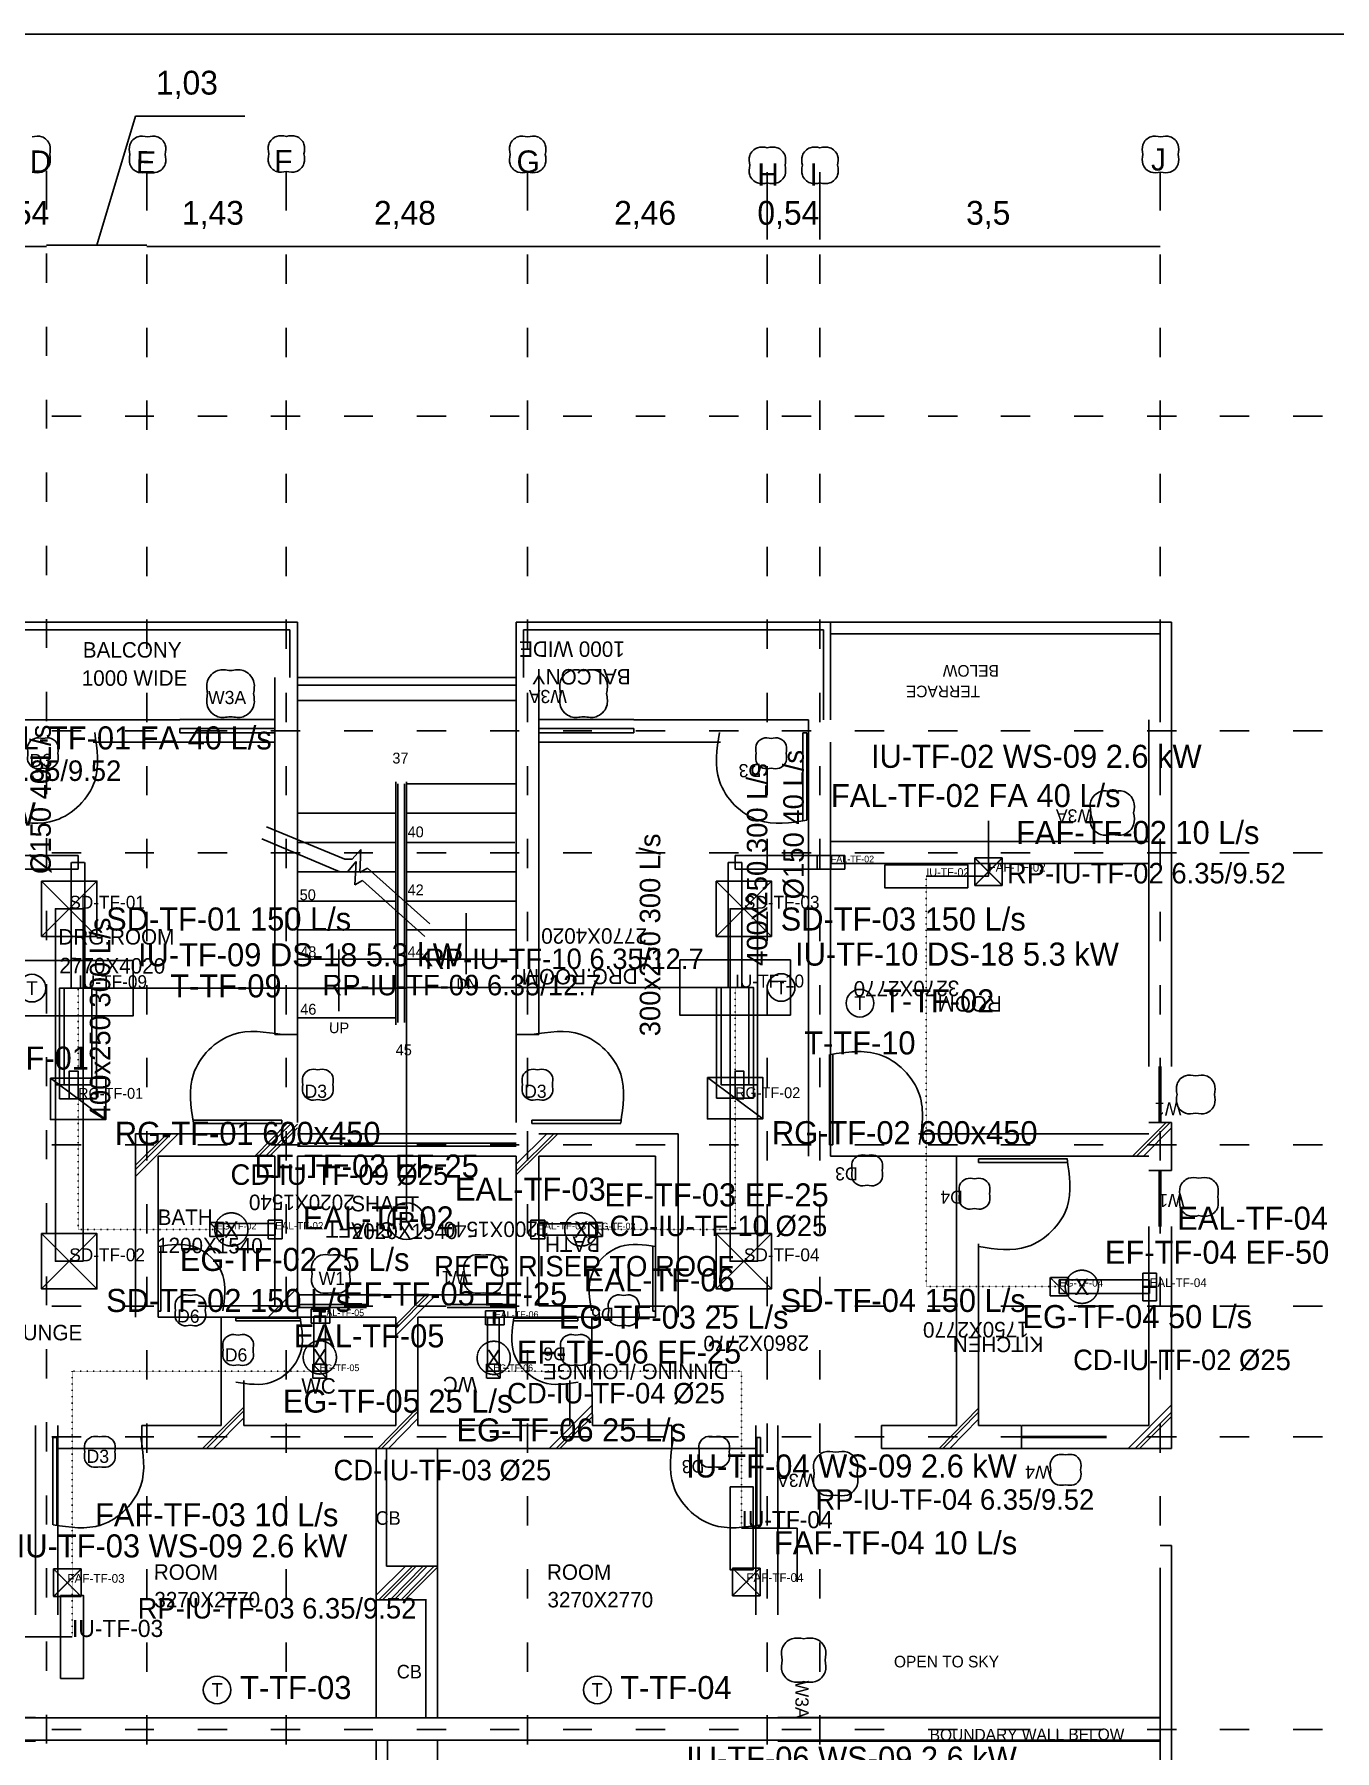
# Model space of a CAD drawing. Header units: millimetres. Extents: x 30 to 56197, y -4580 to 38782.
# Drawn here: x 31346 to 45457, y 20162 to 38782 of the extents above; entities that cross this region are included whole.
import ezdxf
from ezdxf.enums import TextEntityAlignment as Align

# ---------------------------------------------------------------- set-up
doc = ezdxf.new("R2010")
doc.units = ezdxf.units.MM
doc.linetypes.add('DASHED', pattern=[1.524, 1.27, -0.254])
doc.linetypes.add('DOT', pattern=[0.508, 0, -0.508])
for name, color, linetype in [('A-ARCH-REF', 8, 'CONTINUOUS'), ('M-ANNO', 7, 'CONTINUOUS'), ('M-CTRL', 200, 'CONTINUOUS'), ('M-DUCT-EXHS', 6, 'DASHED'), ('M-DUCT-FRSH', 4, 'DASHED'), ('M-DUCT-RETN', 3, 'CONTINUOUS'), ('M-DUCT-SUPP', 5, 'CONTINUOUS'), ('M-EQPM', 1, 'CONTINUOUS'), ('M-PIPE-COND', 140, 'DOT'), ('M-PIPE-REFG', 30, 'CONTINUOUS')]:
    doc.layers.add(name, color=color, linetype=linetype)

msp = doc.modelspace()

# ---------------------------------------------------------------- linework, layer by layer
at = {"layer": 'A-ARCH-REF'}
for p, q in [((2132, 38782), (56197, 38782)), ((32025, 36493), (32442, 37893)), ((32442, 37893), (33631, 37893)), ((31477, 37299), (31477, 36881)), ((32566, 37287), (32566, 36869)), ((34078, 37287), (34078, 36869)), ((36697, 37287), (36697, 36869)), ((39298, 37287), (39298, 36869)), ((39868, 37287), (39868, 36869)), ((43564, 37287), (43564, 36869)), ((39298, 36557), (39298, 37010)), ((39868, 36557), (39868, 37010)), ((30906, 36481), (31477, 36481)), ((31477, 36493), (32566, 36493)), ((31477, 36404), (31477, 36087)), ((32566, 36481), (34078, 36481)), ((32566, 36393), (32566, 36075)), ((34078, 36481), (36697, 36481)), ((34078, 36393), (34078, 36075)), ((36697, 36481), (39298, 36481)), ((36697, 36393), (36697, 36075)), ((39298, 36481), (39868, 36481)), ((39298, 36393), (39298, 36075)), ((39868, 36481), (43564, 36481)), ((39868, 36393), (39868, 36075)), ((43564, 36393), (43564, 36075)), ((31477, 35610), (31477, 35292)), ((32566, 35598), (32566, 35281)), ((34078, 35598), (34078, 35281)), ((36697, 35598), (36697, 35281)), ((39298, 35598), (39298, 35281)), ((39868, 35598), (39868, 35281)), ((43564, 35598), (43564, 35281)), ((31477, 34816), (31477, 34504)), ((31536, 34639), (31854, 34639)), ((32330, 34639), (32642, 34639)), ((32566, 34810), (32566, 34492)), ((33119, 34639), (33437, 34639)), ((33913, 34639), (34231, 34639)), ((34078, 34810), (34078, 34492)), ((34708, 34639), (35020, 34639)), ((35496, 34639), (35814, 34639)), ((36291, 34639), (36608, 34639)), ((36697, 34810), (36697, 34492)), ((37085, 34639), (37397, 34639)), ((37874, 34639), (38191, 34639)), ((38668, 34639), (38986, 34639)), ((39298, 34810), (39298, 34492)), ((39456, 34639), (39774, 34639)), ((39868, 34810), (39868, 34492)), ((40251, 34639), (40569, 34639)), ((41045, 34639), (41363, 34639)), ((41834, 34639), (42151, 34639)), ((42628, 34639), (42946, 34639)), ((43422, 34639), (43740, 34639)), ((43564, 34810), (43564, 34492)), ((44211, 34639), (44529, 34639)), ((45005, 34639), (45323, 34639)), ((31477, 34027), (31477, 33709)), ((32566, 34015), (32566, 33698)), ((34078, 34015), (34078, 33698)), ((36697, 34015), (36697, 33698)), ((39298, 34015), (39298, 33698)), ((39868, 34015), (39868, 33698)), ((43564, 34015), (43564, 33698)), ((31477, 33233), (31477, 32915)), ((32566, 33221), (32566, 32903)), ((34078, 33221), (34078, 32903)), ((36697, 33221), (36697, 32903)), ((39298, 33221), (39298, 32903)), ((39868, 33221), (39868, 32903)), ((43564, 33221), (43564, 32903)), ((30789, 32403), (34202, 32403)), ((31477, 32438), (31477, 32126)), ((32566, 32432), (32566, 32115)), ((34078, 32432), (34078, 32115)), ((34202, 32403), (34202, 31803)), ((39986, 32403), (36573, 32403)), ((36573, 32403), (36573, 31803)), ((36697, 32432), (36697, 32115)), ((39298, 32432), (39298, 32115)), ((43687, 32403), (39745, 32403)), ((39868, 32432), (39868, 32115)), ((39986, 31344), (39986, 32403)), ((43564, 32432), (43564, 32115)), ((43687, 31344), (43687, 32403)), ((30865, 32321), (34119, 32321)), ((34119, 32321), (34119, 31803)), ((39910, 32321), (36655, 32321)), ((36655, 32321), (36655, 31803)), ((39910, 31344), (39910, 32321)), ((43564, 32279), (39986, 32279)), ((43564, 31344), (43564, 32279)), ((33955, 27931), (33955, 31803)), ((34202, 27931), (34202, 31803)), ((34202, 31803), (36573, 31803)), ((34202, 31720), (36573, 31720)), ((36573, 27931), (36573, 31803)), ((36820, 28037), (36820, 31803)), ((36820, 27931), (36820, 31803)), ((31477, 31650), (31477, 31332)), ((32566, 31638), (32566, 31320)), ((34078, 31638), (34078, 31320)), ((34202, 31556), (36573, 31556)), ((36697, 31638), (36697, 31320)), ((39298, 31638), (39298, 31320)), ((39868, 31638), (39868, 31320)), ((43564, 31638), (43564, 31320)), ((31030, 31344), (32107, 31344)), ((31983, 31344), (32925, 31344)), ((33955, 31350), (32925, 31350)), ((36820, 31350), (37850, 31350)), ((38791, 31344), (37850, 31344)), ((39745, 31344), (38668, 31344)), ((39745, 26613), (39745, 31344)), ((43440, 31344), (43440, 30026)), ((43687, 30026), (43687, 31344)), ((31536, 31226), (31854, 31226)), ((31983, 31103), (32925, 31103)), ((32330, 31226), (32642, 31226)), ((33955, 31250), (32925, 31250)), ((32925, 31250), (32925, 31203)), ((32925, 31203), (33955, 31203)), ((33955, 31103), (32925, 31103)), ((33119, 31226), (33437, 31226)), ((33913, 31226), (34231, 31226)), ((34708, 31226), (35020, 31226)), ((35496, 31226), (35814, 31226)), ((36291, 31226), (36608, 31226)), ((36820, 31250), (37850, 31250)), ((37850, 31203), (36820, 31203)), ((36820, 31103), (37850, 31103)), ((37085, 31226), (37397, 31226)), ((37850, 31250), (37850, 31203)), ((38791, 31103), (37850, 31103)), ((37874, 31226), (38191, 31226)), ((38668, 31226), (38986, 31226)), ((39456, 31226), (39774, 31226)), ((39686, 30255), (39686, 31203)), ((39686, 31203), (39727, 31203)), ((39727, 31203), (39727, 30255)), ((39986, 26613), (39986, 31103)), ((40251, 31226), (40569, 31226)), ((41045, 31226), (41363, 31226)), ((41834, 31226), (42151, 31226)), ((42628, 31226), (42946, 31226)), ((43422, 31226), (43740, 31226)), ((44211, 31226), (44529, 31226)), ((45005, 31226), (45323, 31226)), ((31477, 30855), (31477, 30538)), ((32566, 30844), (32566, 30526)), ((34078, 30844), (34078, 30526)), ((36697, 30844), (36697, 30526)), ((39298, 30844), (39298, 30526)), ((39868, 30844), (39868, 30526)), ((43564, 30844), (43564, 30526)), ((35267, 28037), (35267, 30673)), ((35290, 28060), (35290, 30650)), ((35361, 28060), (35361, 30650)), ((35384, 28037), (35384, 30673)), ((36455, 30650), (35384, 30650)), ((35384, 30650), (36573, 30650)), ((33866, 30185), (34714, 29832)), ((34202, 30332), (35267, 30332)), ((36455, 30332), (35384, 30332)), ((35384, 30332), (36573, 30332)), ((31477, 30061), (31477, 29749)), ((32566, 30055), (32566, 29737)), ((33813, 30055), (34661, 29696)), ((34078, 30055), (34078, 29737)), ((34202, 30014), (35267, 30014)), ((36444, 30014), (35384, 30014)), ((35384, 30014), (36561, 30014)), ((36697, 30055), (36697, 29737)), ((39298, 30055), (39298, 29737)), ((39868, 30055), (39868, 29737)), ((42410, 30026), (39986, 30026)), ((39986, 29785), (39986, 30026)), ((42410, 30026), (43440, 30026)), ((43440, 30026), (43440, 27584)), ((43564, 30055), (43564, 29737)), ((43687, 30026), (43687, 27584)), ((31536, 29902), (31854, 29902)), ((32330, 29902), (32642, 29902)), ((33119, 29902), (33437, 29902)), ((33913, 29902), (34231, 29902)), ((34708, 29902), (35020, 29902)), ((34714, 29832), (34796, 29832)), ((34743, 29696), (34837, 29808)), ((34796, 29832), (34890, 29938)), ((34837, 29808), (34825, 29555)), ((34890, 29938), (34878, 29690)), ((35496, 29902), (35814, 29902)), ((36291, 29902), (36608, 29902)), ((37085, 29902), (37397, 29902)), ((37874, 29902), (38191, 29902)), ((38668, 29902), (38986, 29902)), ((39456, 29902), (39774, 29902)), ((40251, 29902), (40569, 29902)), ((41045, 29902), (41363, 29902)), ((41834, 29902), (42151, 29902)), ((42628, 29902), (42946, 29902)), ((43422, 29902), (43740, 29902)), ((44211, 29902), (44529, 29902)), ((45005, 29902), (45323, 29902)), ((34202, 29696), (35267, 29696)), ((34661, 29696), (34743, 29696)), ((34878, 29690), (34961, 29737)), ((34961, 29737), (35637, 29131)), ((35384, 29696), (36573, 29696)), ((36455, 29696), (35384, 29696)), ((42410, 29785), (39986, 29785)), ((42410, 29785), (43440, 29785)), ((34825, 29555), (34908, 29602)), ((34908, 29602), (35585, 28996)), ((31477, 29273), (31477, 28955)), ((32566, 29261), (32566, 28943)), ((34078, 29261), (34078, 28943)), ((34202, 29379), (35267, 29379)), ((36455, 29379), (35384, 29379)), ((35508, 29379), (36573, 29379)), ((36032, 29249), (36032, 28984)), ((36697, 29261), (36697, 28943)), ((39298, 29261), (39298, 28943)), ((39868, 29261), (39868, 28943)), ((43564, 29261), (43564, 28943)), ((34202, 29067), (35267, 29067)), ((35384, 29067), (36573, 29067)), ((36455, 29067), (35384, 29067)), ((36032, 28984), (36032, 28584)), ((34202, 28749), (35267, 28749)), ((34649, 28855), (34649, 28590)), ((36455, 28749), (35384, 28749)), ((35508, 28749), (36573, 28749)), ((34649, 28590), (34649, 28184)), ((31477, 28478), (31477, 28160)), ((32566, 28466), (32566, 28149)), ((34078, 28466), (34078, 28149)), ((34202, 28431), (35267, 28431)), ((35173, 28431), (34202, 28431)), ((36697, 28466), (36697, 28149)), ((39298, 28466), (39298, 28149)), ((39868, 28466), (39868, 28149)), ((43564, 28466), (43564, 28149)), ((33955, 27931), (34202, 27931)), ((34202, 28113), (35267, 28113)), ((35143, 28113), (34202, 28113)), ((34202, 26978), (34202, 27931)), ((36573, 26978), (36573, 27931)), ((36573, 27931), (36820, 27931)), ((31477, 27684), (31477, 27372)), ((32566, 27678), (32566, 27360)), ((34078, 27678), (34078, 27360)), ((36697, 27678), (36697, 27360)), ((39298, 27678), (39298, 27360)), ((39868, 27678), (39868, 27360)), ((39974, 26736), (39974, 27713)), ((40010, 27713), (40010, 26736)), ((43552, 26978), (43552, 27584)), ((43564, 27678), (43564, 27360)), ((43570, 26978), (43570, 27584)), ((33066, 27001), (34031, 27001)), ((34031, 27001), (34031, 26966)), ((37709, 27001), (36744, 27001)), ((36744, 27001), (36744, 26966)), ((31477, 26895), (31477, 26578)), ((32442, 26466), (32831, 26854)), ((32442, 26513), (32789, 26854)), ((32442, 26389), (32907, 26854)), ((32442, 26854), (32442, 24865)), ((32442, 26854), (33955, 26854)), ((32566, 26884), (32566, 26566)), ((34031, 26966), (33066, 26966)), ((33737, 26613), (34096, 26978)), ((33778, 26613), (34143, 26978)), ((33855, 26613), (34202, 26960)), ((33896, 26613), (34202, 26919)), ((34078, 26884), (34078, 26566)), ((34202, 26854), (35508, 26854)), ((36573, 26854), (35267, 26854)), ((36985, 26854), (36573, 26448)), ((37026, 26854), (36573, 26407)), ((36908, 26854), (36573, 26525)), ((36697, 26884), (36697, 26566)), ((36744, 26966), (37709, 26966)), ((38333, 26854), (36820, 26854)), ((38333, 26854), (38333, 24865)), ((39298, 26884), (39298, 26566)), ((39868, 26884), (39868, 26566)), ((43440, 26854), (40939, 26854)), ((43628, 26978), (43264, 26613)), ((43670, 26978), (43305, 26613)), ((43687, 26919), (43381, 26613)), ((43440, 26978), (43687, 26978)), ((43564, 26884), (43564, 26566)), ((43687, 26454), (43687, 26978)), ((31536, 26736), (31854, 26736)), ((32330, 26736), (32642, 26736)), ((33119, 26736), (33437, 26736)), ((33913, 26736), (34231, 26736)), ((34202, 26754), (35508, 26754)), ((34202, 26719), (35508, 26719)), ((34708, 26736), (35020, 26736)), ((36573, 26754), (35267, 26754)), ((36573, 26719), (35267, 26719)), ((35496, 26736), (35814, 26736)), ((36291, 26736), (36608, 26736)), ((37085, 26736), (37397, 26736)), ((37874, 26736), (38191, 26736)), ((38668, 26736), (38986, 26736)), ((39456, 26736), (39774, 26736)), ((40010, 26736), (39974, 26736)), ((40251, 26736), (40569, 26736)), ((41045, 26736), (41363, 26736)), ((41834, 26736), (42151, 26736)), ((42628, 26736), (42946, 26736)), ((43422, 26736), (43740, 26736)), ((44211, 26736), (44529, 26736)), ((45005, 26736), (45323, 26736)), ((32689, 26613), (32689, 24865)), ((32689, 26613), (33955, 26613)), ((33955, 26613), (33955, 24989)), ((34202, 26613), (34202, 24865)), ((34202, 26613), (35508, 26613)), ((36573, 26613), (35267, 26613)), ((36573, 26613), (36573, 24865)), ((36820, 26613), (36820, 24989)), ((38085, 26613), (36820, 26613)), ((38085, 26613), (38085, 24865)), ((40939, 26613), (39986, 26613)), ((43440, 26613), (40939, 26613)), ((41351, 25660), (41351, 26613)), ((41592, 26542), (41592, 26583)), ((41592, 26583), (42552, 26583)), ((42552, 26542), (41592, 26542)), ((43440, 26454), (43687, 26454)), ((43552, 26454), (43552, 25848)), ((43570, 26454), (43570, 25848)), ((31477, 26101), (31477, 25783)), ((32566, 26089), (32566, 25771)), ((34078, 26089), (34078, 25771)), ((36697, 26089), (36697, 25771)), ((39298, 26089), (39298, 25771)), ((39868, 26089), (39868, 25771)), ((43564, 26089), (43564, 25771)), ((43440, 25848), (43440, 23688)), ((43687, 25848), (43687, 23441)), ((32689, 24930), (32689, 25630)), ((32719, 25630), (32719, 24930)), ((38056, 25630), (38056, 24930)), ((38085, 24930), (38085, 25630)), ((41351, 25660), (41351, 23688)), ((41592, 25660), (41592, 23688)), ((31477, 25307), (31477, 24995)), ((32566, 25301), (32566, 24983)), ((33884, 24865), (34202, 25183)), ((34078, 25301), (34078, 24983)), ((36697, 25301), (36697, 24983)), ((39298, 25301), (39298, 24983)), ((39868, 25301), (39868, 24983)), ((43564, 25301), (43564, 24983)), ((31536, 24983), (31854, 24983)), ((32330, 24983), (32642, 24983)), ((33119, 24983), (33437, 24983)), ((33372, 24989), (33955, 24989)), ((33913, 24983), (34231, 24983)), ((34202, 25106), (34949, 25106)), ((34202, 25001), (34949, 25001)), ((34202, 24971), (34949, 24971)), ((34708, 24983), (35020, 24983)), ((34949, 25106), (35384, 25106)), ((34949, 25106), (35384, 25106)), ((35708, 25106), (35267, 24665)), ((35590, 25106), (35267, 24783)), ((35632, 25106), (35267, 24742)), ((35826, 25106), (35384, 25106)), ((35826, 25106), (35390, 25106)), ((35496, 24983), (35814, 24983)), ((36573, 25106), (35826, 25106)), ((36573, 25001), (35826, 25001)), ((36573, 24971), (35826, 24971)), ((36291, 24983), (36608, 24983)), ((37403, 24989), (36820, 24989)), ((37085, 24983), (37397, 24983)), ((37874, 24983), (38191, 24983)), ((38668, 24983), (38986, 24983)), ((39456, 24983), (39774, 24983)), ((40251, 24983), (40569, 24983)), ((41045, 24983), (41363, 24983)), ((41834, 24983), (42151, 24983)), ((42628, 24983), (42946, 24983)), ((43422, 24983), (43740, 24983)), ((44211, 24983), (44529, 24983)), ((45005, 24983), (45323, 24983)), ((32719, 24930), (32689, 24930)), ((33372, 24865), (32689, 24865)), ((33372, 24865), (34202, 24865)), ((33372, 24177), (33372, 24865)), ((33531, 24824), (33531, 24853)), ((33531, 24853), (34231, 24853)), ((34231, 24824), (33531, 24824)), ((34202, 24865), (33825, 24865)), ((34949, 24865), (34202, 24865)), ((34949, 24865), (35267, 24865)), ((34949, 24865), (35267, 24865)), ((34949, 24865), (35267, 24865)), ((34949, 24865), (35267, 24865)), ((35267, 24865), (35267, 23688)), ((35267, 23688), (35267, 24865)), ((35267, 24865), (35267, 23688)), ((35267, 23688), (35267, 24865)), ((35267, 24865), (35267, 23688)), ((35267, 24865), (35267, 23688)), ((35267, 24865), (35267, 23688)), ((35267, 23688), (35267, 24865)), ((35267, 23688), (35267, 24865)), ((35267, 23688), (35267, 24865)), ((35267, 24865), (35267, 23688)), ((35267, 24865), (35267, 23688)), ((35267, 24865), (35267, 23688)), ((35267, 23688), (35267, 24865)), ((35508, 24865), (35508, 23688)), ((35826, 24865), (35508, 24865)), ((35508, 24865), (35508, 23688)), ((35826, 24865), (35508, 24865)), ((35508, 24865), (35508, 23688)), ((35508, 23688), (35508, 24865)), ((35826, 24865), (35508, 24865)), ((35508, 23688), (35508, 24865)), ((35508, 23688), (35508, 24865)), ((35508, 24865), (35508, 23688)), ((35508, 24865), (35508, 23688)), ((35826, 24865), (35508, 24865)), ((35508, 24865), (35508, 23688)), ((35508, 23688), (35508, 24865)), ((35508, 24865), (35508, 23688)), ((35508, 23688), (35508, 24865)), ((35508, 24865), (35508, 23688)), ((35508, 23688), (35508, 24865)), ((35826, 24865), (36573, 24865)), ((37244, 24853), (36544, 24853)), ((36544, 24824), (37244, 24824)), ((37403, 24865), (36573, 24865)), ((36573, 24865), (36950, 24865)), ((37244, 24824), (37244, 24853)), ((37397, 24177), (37397, 24865)), ((37397, 24865), (38085, 24865)), ((38056, 24930), (38085, 24930)), ((31477, 24518), (31477, 24200)), ((32566, 24506), (32566, 24189)), ((34078, 24506), (34078, 24189)), ((36697, 24506), (36697, 24189)), ((39298, 24506), (39298, 24189)), ((39868, 24506), (39868, 24189)), ((43564, 24506), (43564, 24189)), ((33372, 23688), (33372, 24177)), ((33619, 23688), (33619, 24177)), ((37156, 23688), (37156, 24177)), ((37403, 23688), (37397, 24177)), ((33172, 23441), (33619, 23888)), ((33213, 23441), (33619, 23847)), ((35073, 23441), (35508, 23883)), ((35114, 23441), (35508, 23841)), ((37403, 23912), (36932, 23441)), ((37403, 23835), (37009, 23441)), ((41592, 23877), (41163, 23441)), ((41592, 23835), (41204, 23441)), ((43687, 23912), (43217, 23441)), ((43687, 23835), (43293, 23441)), ((31360, 23688), (31360, 21635)), ((31477, 23724), (31477, 23406)), ((31601, 23688), (31601, 21635)), ((32513, 23688), (33372, 23688)), ((32513, 23688), (32513, 23441)), ((32566, 23712), (32566, 23394)), ((33290, 23441), (33619, 23771)), ((35267, 23688), (33619, 23688)), ((34078, 23712), (34078, 23394)), ((35190, 23441), (35508, 23765)), ((35508, 23688), (37156, 23688)), ((36697, 23712), (36697, 23394)), ((37403, 23788), (37050, 23441)), ((38262, 23688), (37403, 23688)), ((38262, 23688), (38262, 23441)), ((39174, 23688), (39174, 21635)), ((39298, 23712), (39298, 23394)), ((39415, 23688), (39415, 21635)), ((39868, 23712), (39868, 23394)), ((40539, 23441), (40539, 23688)), ((40539, 23688), (41351, 23688)), ((41592, 23759), (41281, 23441)), ((42051, 23688), (41592, 23688)), ((42981, 23688), (42057, 23688)), ((42057, 23688), (42057, 23441)), ((43440, 23688), (42981, 23688)), ((43687, 23788), (43340, 23441)), ((43564, 23712), (43564, 23394)), ((31536, 23565), (31854, 23565)), ((31589, 23559), (31548, 23559)), ((31548, 23559), (31548, 22612)), ((31589, 22612), (31589, 23559)), ((32330, 23565), (32642, 23565)), ((33119, 23565), (33437, 23565)), ((33913, 23565), (34231, 23565)), ((34708, 23565), (35020, 23565)), ((35496, 23565), (35814, 23565)), ((36291, 23565), (36608, 23565)), ((37085, 23565), (37397, 23565)), ((37874, 23565), (38191, 23565)), ((38668, 23565), (38986, 23565)), ((39186, 22612), (39186, 23559)), ((39186, 23559), (39227, 23559)), ((39227, 23559), (39227, 22612)), ((39456, 23565), (39774, 23565)), ((40251, 23565), (40569, 23565)), ((41045, 23565), (41363, 23565)), ((41834, 23565), (42151, 23565)), ((42981, 23571), (42057, 23571)), ((42981, 23559), (42057, 23559)), ((42628, 23565), (42946, 23565)), ((43422, 23565), (43740, 23565)), ((44211, 23565), (44529, 23565)), ((45005, 23565), (45323, 23565)), ((31601, 23441), (32513, 23441)), ((32513, 23441), (35532, 23441)), ((35055, 21799), (35055, 23441)), ((35055, 23441), (35055, 22164)), ((35167, 22164), (35167, 23441)), ((38262, 23441), (35243, 23441)), ((35720, 23441), (35720, 22164)), ((39174, 23441), (38262, 23441)), ((41351, 23441), (40539, 23441)), ((42057, 23441), (41351, 23441)), ((42057, 23441), (42981, 23441)), ((43440, 23441), (42981, 23441)), ((43687, 23441), (43440, 23441)), ((31477, 22929), (31477, 22617)), ((32566, 22923), (32566, 22606)), ((34078, 22923), (34078, 22606)), ((36697, 22923), (36697, 22606)), ((39298, 22923), (39298, 22606)), ((39868, 22923), (39868, 22606)), ((43564, 22923), (43564, 22606)), ((43564, 22388), (43687, 22388)), ((43687, 22388), (43687, 20275)), ((35055, 21847), (35373, 22164)), ((35090, 21805), (35449, 22164)), ((35131, 21805), (35490, 22164)), ((35720, 22164), (35167, 22164)), ((35208, 21799), (35567, 22164)), ((35249, 21799), (35608, 22164)), ((35326, 21799), (35685, 22164)), ((35720, 20517), (35720, 22164)), ((31477, 22141), (31477, 21823)), ((32566, 22129), (32566, 21811)), ((34078, 22129), (34078, 21811)), ((35367, 21799), (35720, 22153)), ((36697, 22129), (36697, 21811)), ((39298, 22129), (39298, 21811)), ((39868, 22129), (39868, 21811)), ((43564, 22147), (43564, 20523)), ((43564, 22129), (43564, 21811)), ((35602, 21799), (35055, 21799)), ((35055, 21799), (35055, 20517)), ((35596, 20517), (35596, 21799)), ((35720, 21799), (35720, 20517)), ((31477, 21346), (31477, 21029)), ((32566, 21335), (32566, 21017)), ((34078, 21335), (34078, 21017)), ((36697, 21335), (36697, 21017)), ((39298, 21335), (39298, 21017)), ((39868, 21335), (39868, 21017)), ((43564, 21335), (43564, 21017)), ((31360, 20523), (27211, 20523)), ((31360, 20517), (27211, 20517)), ((31360, 20517), (35532, 20517)), ((31360, 20517), (35137, 20517)), ((31360, 20517), (35137, 20517)), ((31360, 20517), (35137, 20517)), ((31360, 20517), (35532, 20517)), ((31360, 20517), (35055, 20517)), ((31477, 20552), (31477, 20240)), ((32566, 20546), (32566, 20228)), ((34078, 20546), (34078, 20228)), ((35137, 20517), (35532, 20517)), ((35137, 20517), (35532, 20517)), ((35137, 20517), (35532, 20517)), ((35173, 20517), (35532, 20517)), ((35173, 20517), (35532, 20517)), ((35173, 20517), (35532, 20517)), ((35532, 20517), (35208, 20517)), ((35208, 20517), (35532, 20517)), ((35208, 20517), (35532, 20517)), ((35208, 20517), (35532, 20517)), ((35602, 20517), (35243, 20517)), ((35602, 20517), (35243, 20517)), ((39415, 20517), (35243, 20517)), ((35602, 20517), (35243, 20517)), ((39415, 20517), (35243, 20517)), ((35637, 20517), (35243, 20517)), ((35243, 20517), (35567, 20517)), ((35567, 20517), (35243, 20517)), ((35567, 20517), (35243, 20517)), ((35567, 20517), (35243, 20517)), ((35637, 20517), (35243, 20517)), ((35637, 20517), (35243, 20517)), ((39415, 20517), (35637, 20517)), ((39415, 20517), (35637, 20517)), ((39415, 20517), (35637, 20517)), ((39415, 20517), (35720, 20517)), ((36697, 20546), (36697, 20228)), ((39298, 20546), (39298, 20228)), ((39415, 20523), (43564, 20523)), ((39415, 20517), (43564, 20517)), ((39868, 20546), (39868, 20228)), ((43564, 20546), (43564, 20228)), ((43687, 18404), (43687, 20517)), ((31536, 20393), (31854, 20393)), ((32330, 20393), (32642, 20393)), ((33119, 20393), (33437, 20393)), ((33913, 20393), (34231, 20393)), ((34708, 20393), (35020, 20393)), ((35496, 20393), (35814, 20393)), ((36291, 20393), (36608, 20393)), ((37085, 20393), (37397, 20393)), ((37874, 20393), (38191, 20393)), ((38668, 20393), (38986, 20393)), ((39456, 20393), (39774, 20393)), ((40251, 20393), (40569, 20393)), ((41045, 20393), (41363, 20393)), ((41834, 20393), (42151, 20393)), ((42628, 20393), (42946, 20393)), ((43422, 20393), (43740, 20393)), ((44211, 20393), (44529, 20393)), ((45005, 20393), (45323, 20393)), ((31360, 20275), (27211, 20275)), ((31360, 20264), (27211, 20264)), ((31360, 20275), (35532, 20275)), ((31360, 20275), (35055, 20275)), ((31360, 20275), (35532, 20275)), ((31360, 20275), (35137, 20275)), ((31360, 20275), (35137, 20275)), ((31360, 20275), (35137, 20275)), ((35055, 20275), (35055, 18628)), ((35137, 20275), (35532, 20275)), ((35137, 20275), (35532, 20275)), ((35137, 20275), (35532, 20275)), ((35173, 20275), (35532, 20275)), ((35173, 20275), (35532, 20275)), ((35173, 20275), (35532, 20275)), ((35179, 20275), (35179, 18993)), ((35532, 20275), (35208, 20275)), ((35208, 20275), (35532, 20275)), ((35208, 20275), (35532, 20275)), ((35208, 20275), (35532, 20275)), ((39415, 20275), (35243, 20275)), ((35637, 20275), (35243, 20275)), ((35243, 20275), (35567, 20275)), ((35567, 20275), (35243, 20275)), ((35567, 20275), (35243, 20275)), ((35567, 20275), (35243, 20275)), ((35637, 20275), (35243, 20275)), ((35637, 20275), (35243, 20275)), ((35602, 20275), (35243, 20275)), ((35602, 20275), (35243, 20275)), ((39415, 20275), (35243, 20275)), ((35602, 20275), (35243, 20275)), ((39415, 20275), (35637, 20275)), ((39415, 20275), (35637, 20275)), ((39415, 20275), (35637, 20275)), ((35720, 18993), (35720, 20275)), ((39415, 20275), (35720, 20275)), ((39415, 20275), (43564, 20275)), ((39415, 20264), (43564, 20264)), ((43564, 18645), (43564, 20264))]:
    msp.add_line(p, q, dxfattribs=at)
for points in [[(31513, 37478), (31513, 37584), (31427, 37670), (31321, 37670)], [(32575, 37670), (32469, 37670), (32383, 37584), (32383, 37478)], [(32766, 37478), (32766, 37584), (32680, 37670), (32575, 37670)], [(34081, 37675), (33975, 37675), (33890, 37590), (33890, 37484)], [(34272, 37484), (34272, 37590), (34187, 37675), (34081, 37675)], [(36700, 37670), (36594, 37670), (36508, 37584), (36508, 37478)], [(36891, 37478), (36891, 37584), (36805, 37670), (36700, 37670)], [(43567, 37670), (43461, 37670), (43375, 37584), (43375, 37478)], [(43758, 37478), (43758, 37584), (43672, 37670), (43567, 37670)], [(31321, 37287), (31427, 37287), (31513, 37373), (31513, 37478)], [(32383, 37478), (32383, 37373), (32469, 37287), (32575, 37287)], [(32575, 37287), (32680, 37287), (32766, 37373), (32766, 37478)], [(33890, 37484), (33890, 37379), (33975, 37293), (34081, 37293)], [(34081, 37293), (34187, 37293), (34272, 37379), (34272, 37484)], [(36508, 37478), (36508, 37373), (36594, 37287), (36700, 37287)], [(36700, 37287), (36805, 37287), (36891, 37373), (36891, 37478)], [(39300, 37552), (39195, 37552), (39109, 37466), (39109, 37361)], [(39492, 37361), (39492, 37466), (39406, 37552), (39300, 37552)], [(39871, 37552), (39766, 37552), (39680, 37466), (39680, 37361)], [(40063, 37361), (40063, 37466), (39977, 37552), (39871, 37552)], [(43375, 37478), (43375, 37373), (43461, 37287), (43567, 37287)], [(43567, 37287), (43672, 37287), (43758, 37373), (43758, 37478)], [(39109, 37361), (39109, 37255), (39195, 37169), (39300, 37169)], [(39300, 37169), (39406, 37169), (39492, 37255), (39492, 37361)], [(39680, 37361), (39680, 37255), (39766, 37169), (39871, 37169)], [(39871, 37169), (39977, 37169), (40063, 37255), (40063, 37361)], [(33475, 31879), (33337, 31879), (33225, 31767), (33225, 31629)], [(33725, 31629), (33725, 31767), (33613, 31879), (33475, 31879)], [(37306, 31879), (37168, 31879), (37056, 31767), (37056, 31629)], [(37556, 31629), (37556, 31767), (37444, 31879), (37306, 31879)], [(33225, 31629), (33225, 31491), (33337, 31379), (33475, 31379)], [(33475, 31379), (33613, 31379), (33725, 31491), (33725, 31629)], [(37056, 31629), (37056, 31491), (37168, 31379), (37306, 31379)], [(37306, 31379), (37444, 31379), (37556, 31491), (37556, 31629)], [(31051, 30255), (31575, 30255), (32001, 30681), (32001, 31206)], [(31439, 31144), (31350, 31144), (31277, 31071), (31277, 30982)], [(31601, 30982), (31601, 31071), (31528, 31144), (31439, 31144)], [(38780, 31206), (38780, 30681), (39205, 30255), (39730, 30255)], [(39342, 31144), (39252, 31144), (39180, 31071), (39180, 30982)], [(39503, 30982), (39503, 31071), (39431, 31144), (39342, 31144)], [(31277, 30982), (31277, 30893), (31350, 30820), (31439, 30820)], [(31439, 30820), (31528, 30820), (31601, 30893), (31601, 30982)], [(39180, 30982), (39180, 30893), (39252, 30820), (39342, 30820)], [(39342, 30820), (39431, 30820), (39503, 30893), (39503, 30982)], [(43043, 30567), (42915, 30567), (42810, 30463), (42810, 30335)], [(43275, 30335), (43275, 30463), (43171, 30567), (43043, 30567)], [(42810, 30335), (42810, 30206), (42915, 30102), (43043, 30102)], [(43043, 30102), (43171, 30102), (43275, 30206), (43275, 30335)], [(34034, 27931), (33503, 27931), (33072, 27500), (33072, 26969)], [(37709, 26969), (37709, 27500), (37278, 27931), (36747, 27931)], [(40951, 26739), (40951, 27277), (40515, 27713), (39977, 27713)], [(34422, 27548), (34333, 27548), (34261, 27476), (34261, 27387)], [(34584, 27387), (34584, 27476), (34512, 27548), (34422, 27548)], [(36806, 27548), (36716, 27548), (36644, 27476), (36644, 27387)], [(36967, 27387), (36967, 27476), (36895, 27548), (36806, 27548)], [(34261, 27387), (34261, 27297), (34333, 27225), (34422, 27225)], [(34422, 27225), (34512, 27225), (34584, 27297), (34584, 27387)], [(36644, 27387), (36644, 27297), (36716, 27225), (36806, 27225)], [(36806, 27225), (36895, 27225), (36967, 27297), (36967, 27387)], [(43949, 27484), (43837, 27484), (43746, 27393), (43746, 27281)], [(44152, 27281), (44152, 27393), (44061, 27484), (43949, 27484)], [(43746, 27281), (43746, 27169), (43837, 27078), (43949, 27078)], [(43949, 27078), (44061, 27078), (44152, 27169), (44152, 27281)], [(40383, 26619), (40294, 26619), (40221, 26546), (40221, 26457)], [(40545, 26457), (40545, 26546), (40473, 26619), (40383, 26619)], [(40221, 26457), (40221, 26368), (40294, 26295), (40383, 26295)], [(40383, 26295), (40473, 26295), (40545, 26368), (40545, 26457)], [(41595, 25630), (42123, 25630), (42552, 26058), (42552, 26586)], [(41548, 26366), (41459, 26366), (41386, 26293), (41386, 26204)], [(41710, 26204), (41710, 26293), (41638, 26366), (41548, 26366)], [(43984, 26372), (43872, 26372), (43781, 26281), (43781, 26169)], [(44187, 26169), (44187, 26281), (44097, 26372), (43984, 26372)], [(41386, 26204), (41386, 26115), (41459, 26042), (41548, 26042)], [(41548, 26042), (41638, 26042), (41710, 26115), (41710, 26204)], [(43781, 26169), (43781, 26056), (43872, 25966), (43984, 25966)], [(43984, 25966), (44097, 25966), (44187, 26056), (44187, 26169)], [(33390, 24933), (33390, 25318), (33077, 25630), (32692, 25630)], [(34564, 25536), (34451, 25536), (34361, 25445), (34361, 25333)], [(34767, 25333), (34767, 25445), (34676, 25536), (34564, 25536)], [(36217, 25536), (36105, 25536), (36014, 25445), (36014, 25333)], [(36420, 25333), (36420, 25445), (36329, 25536), (36217, 25536)], [(38088, 25630), (37703, 25630), (37391, 25318), (37391, 24933)], [(34361, 25333), (34361, 25221), (34451, 25130), (34564, 25130)], [(34564, 25130), (34676, 25130), (34767, 25221), (34767, 25333)], [(36014, 25333), (36014, 25221), (36105, 25130), (36217, 25130)], [(36217, 25130), (36329, 25130), (36420, 25221), (36420, 25333)], [(33040, 25101), (32950, 25101), (32878, 25028), (32878, 24939)], [(33201, 24939), (33201, 25028), (33129, 25101), (33040, 25101)], [(37741, 25101), (37652, 25101), (37579, 25028), (37579, 24939)], [(37903, 24939), (37903, 25028), (37831, 25101), (37741, 25101)], [(32878, 24939), (32878, 24849), (32950, 24777), (33040, 24777)], [(33040, 24777), (33129, 24777), (33201, 24849), (33201, 24939)], [(33534, 24159), (33919, 24159), (34231, 24471), (34231, 24856)], [(36550, 24856), (36550, 24471), (36862, 24159), (37247, 24159)], [(37579, 24939), (37579, 24849), (37652, 24777), (37741, 24777)], [(37741, 24777), (37831, 24777), (37903, 24849), (37903, 24939)], [(33557, 24671), (33468, 24671), (33396, 24599), (33396, 24509)], [(33719, 24509), (33719, 24599), (33647, 24671), (33557, 24671)], [(37223, 24671), (37134, 24671), (37061, 24599), (37061, 24509)], [(37385, 24509), (37385, 24599), (37313, 24671), (37223, 24671)], [(33396, 24509), (33396, 24420), (33468, 24347), (33557, 24347)], [(33557, 24347), (33647, 24347), (33719, 24420), (33719, 24509)], [(37061, 24509), (37061, 24420), (37134, 24347), (37223, 24347)], [(37223, 24347), (37313, 24347), (37385, 24420), (37385, 24509)], [(31551, 22612), (32076, 22612), (32501, 23037), (32501, 23562)], [(32057, 23565), (31967, 23565), (31895, 23492), (31895, 23403)], [(32219, 23403), (32219, 23492), (32146, 23565), (32057, 23565)], [(38280, 23562), (38280, 23037), (38705, 22612), (39230, 22612)], [(38724, 23565), (38634, 23565), (38562, 23492), (38562, 23403)], [(38886, 23403), (38886, 23492), (38813, 23565), (38724, 23565)], [(31895, 23403), (31895, 23314), (31967, 23241), (32057, 23241)], [(32057, 23241), (32146, 23241), (32219, 23314), (32219, 23403)], [(38562, 23403), (38562, 23314), (38634, 23241), (38724, 23241)], [(38724, 23241), (38813, 23241), (38886, 23314), (38886, 23403)], [(40042, 23400), (39914, 23400), (39809, 23296), (39809, 23168)], [(40274, 23168), (40274, 23296), (40170, 23400), (40042, 23400)], [(42537, 23371), (42447, 23371), (42375, 23298), (42375, 23209)], [(42699, 23209), (42699, 23298), (42626, 23371), (42537, 23371)], [(39809, 23168), (39809, 23039), (39914, 22935), (40042, 22935)], [(40042, 22935), (40170, 22935), (40274, 23039), (40274, 23168)], [(42375, 23209), (42375, 23119), (42447, 23047), (42537, 23047)], [(42537, 23047), (42626, 23047), (42699, 23119), (42699, 23209)], [(39695, 21376), (39566, 21376), (39462, 21272), (39462, 21143)], [(39927, 21143), (39927, 21272), (39823, 21376), (39695, 21376)], [(39462, 21143), (39462, 21015), (39566, 20911), (39695, 20911)], [(39695, 20911), (39823, 20911), (39927, 21015), (39927, 21143)]]:
    msp.add_spline(points, degree=3, dxfattribs=at)
at = {"layer": 'M-CTRL'}
for centre in [(31320, 28434), (39450, 28441), (40305, 28271), (33329, 20821), (37454, 20821)]:
    msp.add_circle(centre, 150, dxfattribs=at)
at = {"layer": 'M-DUCT-EXHS'}
for p, q in [((33250, 25891), (33400, 25741)), ((37363, 25891), (37513, 25741)), ((42368, 25296), (42568, 25096)), ((34367, 24354), (34517, 24204)), ((36252, 24354), (36402, 24204))]:
    msp.add_line(p, q, dxfattribs=at)
for points in [[(33250, 25891), (33400, 25891), (33400, 25741), (33250, 25741)], [(33885, 25916), (34035, 25916), (34035, 25716), (33885, 25716)], [(36735, 25916), (36885, 25916), (36885, 25716), (36735, 25716)], [(37363, 25891), (37513, 25891), (37513, 25741), (37363, 25741)], [(43373, 25341), (43523, 25341), (43523, 25041), (43373, 25041)], [(42368, 25296), (42568, 25296), (42568, 25096), (42368, 25096)], [(34351, 24951), (34551, 24951), (34551, 24801), (34351, 24801)], [(36243, 24932), (36443, 24932), (36443, 24782), (36243, 24782)], [(34367, 24354), (34517, 24354), (34517, 24204), (34367, 24204)], [(36252, 24354), (36402, 24354), (36402, 24204), (36252, 24204)]]:
    msp.add_lwpolyline(points, close=True, dxfattribs=at)
at = {"layer": 'M-DUCT-EXHS', "linetype": 'DASHED'}
for points in [[(33325, 25754), (33960, 25754), (33960, 25879), (33325, 25879)], [(37438, 25878), (36810, 25878), (36810, 25753), (37438, 25753)], [(42468, 25121), (43448, 25121), (43448, 25271), (42468, 25271)], [(43373, 25196), (43373, 25191), (43523, 25191), (43523, 25196)], [(34504, 24279), (34504, 24876), (34379, 24876), (34379, 24279)], [(34442, 24813), (34451, 24813), (34451, 24938), (34442, 24938)], [(36390, 24279), (36390, 24857), (36265, 24857), (36265, 24279)], [(36327, 24794), (36343, 24794), (36343, 24919), (36327, 24919)]]:
    msp.add_lwpolyline(points, close=True, dxfattribs=at)
at = {"layer": 'M-DUCT-EXHS'}
for centre in [(33484, 25816), (37281, 25816), (42713, 25194), (34444, 24428), (36331, 24423)]:
    msp.add_circle(centre, 180, dxfattribs=at)
at = {"layer": 'M-DUCT-FRSH'}
for p, q in [((41550, 29848), (41850, 29548)), ((41850, 29848), (41550, 29548)), ((31555, 22133), (31855, 21833)), ((31855, 22133), (31555, 21833)), ((38922, 22142), (39222, 21842)), ((39222, 22142), (38922, 21842))]:
    msp.add_line(p, q, dxfattribs=at)
at = {"layer": 'M-DUCT-FRSH', "linetype": 'DASHED'}
for points in [[(30780, 29723), (31820, 29723), (31820, 29873), (30780, 29873)], [(31745, 29798), (31745, 28434), (31895, 28434), (31895, 29798)], [(38875, 29798), (38875, 28441), (39025, 28441), (39025, 29798)], [(39990, 29873), (38950, 29873), (38950, 29723), (39990, 29723)]]:
    msp.add_lwpolyline(points, close=True, dxfattribs=at)
at = {"layer": 'M-DUCT-FRSH'}
for points in [[(39840, 29873), (40140, 29873), (40140, 29723), (39840, 29723)], [(41550, 29848), (41850, 29848), (41850, 29548), (41550, 29548)], [(31555, 22133), (31855, 22133), (31855, 21833), (31555, 21833)], [(38922, 22142), (39222, 22142), (39222, 21842), (38922, 21842)]]:
    msp.add_lwpolyline(points, close=True, dxfattribs=at)
at = {"layer": 'M-DUCT-RETN'}
for p, q in [((31520, 27459), (32120, 27009)), ((38650, 27466), (39250, 27016))]:
    msp.add_line(p, q, dxfattribs=at)
at = {"layer": 'M-DUCT-RETN', "linetype": 'CONTINUOUS'}
for points in [[(32020, 27234), (32020, 28434), (31620, 28434), (31620, 27234)], [(39150, 27241), (39150, 28441), (38750, 28441), (38750, 27241)]]:
    msp.add_lwpolyline(points, close=True, dxfattribs=at)
at = {"layer": 'M-DUCT-RETN'}
for points in [[(31520, 27459), (32120, 27459), (32120, 27009), (31520, 27009)], [(38650, 27466), (39250, 27466), (39250, 27016), (38650, 27016)]]:
    msp.add_lwpolyline(points, close=True, dxfattribs=at)
at = {"layer": 'M-DUCT-SUPP'}
for p, q in [((31425, 29596), (32025, 28996)), ((32025, 29596), (31425, 28996)), ((38745, 29596), (39345, 28996)), ((39345, 29596), (38745, 28996)), ((31425, 25771), (32025, 25171)), ((32025, 25771), (31425, 25171)), ((38745, 25771), (39345, 25171)), ((39345, 25771), (38745, 25171))]:
    msp.add_line(p, q, dxfattribs=at)
for points in [[(31425, 29596), (32025, 29596), (32025, 28996), (31425, 28996)], [(38745, 29596), (39345, 29596), (39345, 28996), (38745, 28996)], [(31425, 25771), (32025, 25771), (32025, 25171), (31425, 25171)], [(38745, 25771), (39345, 25771), (39345, 25171), (38745, 25171)]]:
    msp.add_lwpolyline(points, close=True, dxfattribs=at)
at = {"layer": 'M-DUCT-SUPP', "linetype": 'CONTINUOUS'}
for points in [[(31875, 27384), (31875, 29296), (31575, 29296), (31575, 27384)], [(39195, 27384), (39195, 29296), (38895, 29296), (38895, 27384)], [(31670, 28434), (31670, 27384), (31970, 27384), (31970, 28434)], [(38800, 28441), (38800, 27384), (39100, 27384), (39100, 28441)], [(31575, 27384), (31575, 25471), (31875, 25471), (31875, 27384)], [(31820, 27534), (31725, 27534), (31725, 27234), (31820, 27234)], [(38895, 27384), (38895, 25471), (39195, 25471), (39195, 27384)], [(38950, 27234), (39045, 27234), (39045, 27534), (38950, 27534)]]:
    msp.add_lwpolyline(points, close=True, dxfattribs=at)
at = {"layer": 'M-EQPM'}
for points in [[(40575, 29773), (41475, 29773), (41475, 29523), (40575, 29523)], [(31220, 28734), (32420, 28734), (32420, 28134), (31220, 28134)], [(38350, 28741), (39550, 28741), (39550, 28141), (38350, 28141)], [(38895, 23025), (39145, 23025), (39145, 22125), (38895, 22125)], [(31630, 21845), (31880, 21845), (31880, 20945), (31630, 20945)]]:
    msp.add_lwpolyline(points, close=True, dxfattribs=at)
at = {"layer": 'M-PIPE-COND', "linetype": 'DOT'}
for points in [[(41025, 29648), (41025, 25196), (42468, 25196)], [(31820, 28434), (31820, 25816), (33325, 25816)], [(38950, 28441), (38950, 25816), (37438, 25816)], [(31755, 21395), (31755, 24279), (34442, 24279)], [(39020, 22575), (39020, 24279), (36327, 24279)]]:
    msp.add_lwpolyline(points, dxfattribs=at)
at = {"layer": 'M-PIPE-REFG', "linetype": 'CONTINUOUS'}
for points in [[(41025, 29648), (41700, 29648), (41700, 30248)], [(31820, 28434), (35385, 28434), (35385, 25906)], [(38950, 28441), (35385, 28441), (35385, 25906)], [(39020, 22575), (39623, 22575), (39623, 21994)], [(31755, 21395), (31155, 21395), (31155, 21983)]]:
    msp.add_lwpolyline(points, dxfattribs=at)
at = {"layer": 'M-PIPE-REFG'}
msp.add_circle((35385, 25906), 200, dxfattribs=at)

# ---------------------------------------------------------------- texts
at = {"layer": 'A-ARCH-REF'}
for s, height, p in [('1,03', 258.3, (32666, 38128)), ('C   D', 241.6, (30795, 37280)), ('F', 242, (33949, 37286)), ('G', 242, (36579, 37280)), ('J', 242, (43464, 37304)), ('H', 242, (39192, 37139)), ('I', 242, (39757, 37139)), ('0,54', 258.3, (30836, 36716)), ('1,43', 258.3, (32948, 36716)), ('2,48', 258.3, (35031, 36716)), ('2,46', 258.3, (37638, 36716)), ('0,54', 258.3, (39192, 36716)), ('3,5', 258.3, (41457, 36716)), ('BALCONY', 167.7, (31872, 32020)), ('1000 WIDE', 167.7, (31860, 31714)), ('W3A', 142.7, (33231, 31516)), ('D3', 142.7, (31295, 30833)), ('37', 117.9, (35231, 30871)), ('40', 117.9, (35396, 30070)), ('50', 117.9, (34225, 29388)), ('42', 117.9, (35396, 29441)), ('DRG.ROOM', 167.7, (31607, 28907)), ('48', 117.9, (34231, 28770)), ('44', 117.9, (35396, 28770)), ('DN', 117.9, (35926, 28423)), ('46', 117.9, (34231, 28146)), ('45', 117.9, (35267, 27705)), ('D3', 142.7, (34278, 27244)), ('D3', 142.7, (36661, 27244)), ('BATH', 167.7, (32684, 25865)), ('2020X1540', 167.7, (34790, 25712)), ('W1', 142.7, (34431, 25214)), ('D6', 142.7, (33413, 24384)), ('WC', 167.7, (34243, 24035)), ('D3', 142.7, (31913, 23284)), ('CB', 146.8, (35049, 22612)), ('3270X2770', 167.7, (32648, 21716)), ('3270X2770', 167.7, (36914, 21716)), ('CB', 146.8, (35279, 20946)), ('OPEN TO SKY', 125.81, (40674, 21065))]:
    msp.add_text(s, height=height, dxfattribs=at).set_placement(p)
for s, height, rotation, p in [('E', 242, -1.3953, (32446, 37275)), ('1000 WIDE', 167.7, -180, (37753, 32196)), ('BALCONY', 167.7, -180, (37817, 31896)), ('BELOW', 125.8, -180, (41812, 31939)), ('W3A', 142.7, -180, (37125, 31669)), ('TERRACE', 125.8, -180, (41608, 31716)), ('D3', 142.7, -178.7806, (39232, 30869)), ('W3A', 142.7, -180, (42845, 30374)), ('2770X4020', 167.7, -180, (37994, 29084)), ('2770X4020', 167.7, -0.2584, (31618, 28596)), ('DRG.ROOM', 167.7, -179.7582, (37893, 28646)), ('3270X2770', 167.7, -179.7416, (41383, 28516)), ('ROOM', 167.7, -180, (41845, 28348)), ('UP', 117.9, -1.3953, (34542, 27947)), ('W1', 142.7, -178.94, (43791, 27197)), ('D3', 142.7, -180, (40280, 26491)), ('2020X1540', 167.7, -180, (34822, 26194)), ('SHAFT', 167.7, -0.412, (34784, 26013)), ('D4', 142.7, -180, (41422, 26238)), ('W1', 142.7, -180, (43827, 26202)), ('SHAFT', 167.7, -180, (35246, 25894)), ('1200X1540', 167.7, -179.7416, (36934, 25904)), ('1200X1540', 167.7, -0.2584, (32677, 25560)), ('BATH', 167.7, -180, (37485, 25741)), ('W1', 142.7, -180, (36054, 25367)), ('D6', 142.7, -180, (37632, 24967)), ('DINNING /LOUNGE', 167.75, -0.1484, (29847, 24618)), ('D6', 142.7, -1.2469, (32894, 24808)), ('1750X2770', 167.7, -179.7416, (42136, 24815)), ('2860X2770', 167.7, -179.7416, (39753, 24668)), ('KITCHEN', 167.7, -180, (42296, 24653)), ('D6', 142.7, -180, (37114, 24537)), ('WC', 167.7, -180, (36153, 24217)), ('DINNING /LOUNGE', 167.75, -179.8516, (38882, 24362)), ('D3', 142.7, -178.7531, (38614, 23319)), ('W3A', 142.7, -180, (39820, 23166)), ('W4', 142.7, -180, (42385, 23254)), ('ROOM', 167.7, -0.4395, (32642, 22017)), ('ROOM', 167.7, -0.4395, (36908, 22017)), ('W3A', 142.7, -90, (39605, 20922)), ('BOUNDARY WALL BELOW', 125.81, 0.1427, (41062, 20271))]:
    msp.add_text(s, height=height, rotation=rotation, dxfattribs=at).set_placement(p)
at = {"layer": 'M-ANNO'}
for s, height, p in [('FAL-TF-01 FA 40 L/s', 250.2, (30780, 31024)), ('FAL-TF-02 FA 40 L/s', 250.2, (39990, 30398)), ('FAF-TF-02 10 L/s', 250.2, (42000, 29998)), ('FAL-TF-02', 72.5, (39990, 29798)), ('FAF-TF-02', 95, (41700, 29698)), ('IU-TF-02', 87.5, (41025, 29648)), ('SD-TF-01', 140, (31725, 29296)), ('SD-TF-03', 140, (39045, 29296)), ('SD-TF-01 150 L/s', 250.2, (32125, 29059)), ('SD-TF-03 150 L/s', 250.2, (39445, 29059)), ('IU-TF-09', 140, (31820, 28434)), ('IU-TF-10', 140, (38950, 28441)), ('RG-TF-01', 117.5, (31820, 27234)), ('RG-TF-02', 117.5, (38950, 27241)), ('RG-TF-01 600x450', 250.2, (32220, 26734)), ('RG-TF-02 600x450', 250.2, (39350, 26741)), ('EF-TF-02 EF-25', 250.2, (33734, 26379)), ('EAL-TF-03', 250.2, (35910, 26128)), ('EF-TF-03 EF-25', 250.2, (37531, 26066)), ('EAL-TF-02', 250.2, (34260, 25816)), ('EG-TF-02', 72.5, (33325, 25816)), ('EAL-TF-02', 80, (33960, 25816)), ('EAL-TF-03', 80, (36810, 25816)), ('EG-TF-03', 72.5, (37438, 25816)), ('EAL-TF-04', 250.2, (43748, 25813)), ('EF-TF-04 EF-50', 250.2, (42963, 25444)), ('SD-TF-02', 140, (31725, 25471)), ('EG-TF-02 25 L/s', 250.2, (32925, 25366)), ('SD-TF-04', 140, (39045, 25471)), ('EAL-TF-06', 250.2, (37309, 25144)), ('SD-TF-02 150 L/s', 250.2, (32125, 24921)), ('EF-TF-05 EF-25', 250.2, (34694, 24991)), ('SD-TF-04 150 L/s', 250.2, (39445, 24921)), ('EG-TF-04', 80, (42468, 25196)), ('EAL-TF-04', 95, (43448, 25191)), ('EG-TF-03 25 L/s', 250.2, (37038, 24740)), ('EG-TF-04 50 L/s', 250.2, (42068, 24746)), ('EAL-TF-05', 250.2, (34160, 24537)), ('EAL-TF-05', 72.5, (34451, 24876)), ('EAL-TF-06', 72.5, (36343, 24857)), ('EF-TF-06 EF-25', 250.2, (36581, 24361)), ('EG-TF-05', 72.5, (34442, 24279)), ('EG-TF-06', 72.5, (36327, 24279)), ('EG-TF-05 25 L/s', 250.2, (34042, 23829)), ('EG-TF-06 25 L/s', 250.2, (35927, 23516)), ('FAF-TF-03 10 L/s', 250.2, (32005, 22596)), ('IU-TF-04', 185, (39020, 22575)), ('FAF-TF-04 10 L/s', 250.2, (39372, 22292)), ('FAF-TF-03', 95, (31705, 21983)), ('FAF-TF-04', 95, (39072, 21992)), ('IU-TF-03', 185, (31755, 21395))]:
    msp.add_text(s, height=height, dxfattribs=at).set_placement(p)
for s, p in [('Ø150 40 L/s', (31525, 29672)), ('Ø150 40 L/s', (39695, 29398)), ('400x250 300 L/s', (39300, 28675)), ('300x250 300 L/s', (38138, 27912)), ('400x250 300 L/s', (32170, 27000))]:
    msp.add_text(s, height=222.4, rotation=90, dxfattribs=at).set_placement(p)
at = {"layer": 'M-CTRL'}
for p in [(31320, 28434), (39450, 28441), (40305, 28271), (33329, 20821), (37454, 20821)]:
    msp.add_text('T', height=150, dxfattribs=at).set_placement(p, align=Align.MIDDLE_CENTER)
for s, p in [('T-TF-09', (32821, 28334)), ('T-TF-02', (40555, 28171)), ('T-TF-10', (39700, 27715)), ('T-TF-01', (30730, 27550)), ('T-TF-03', (33579, 20721)), ('T-TF-04', (37704, 20721))]:
    msp.add_text(s, height=250.2, dxfattribs=at).set_placement(p)
at = {"layer": 'M-DUCT-EXHS'}
for p in [(33484, 25816), (37281, 25816), (42713, 25194), (34444, 24428), (36331, 24423)]:
    msp.add_text('X', height=180, dxfattribs=at).set_placement(p, align=Align.MIDDLE_CENTER)
at = {"layer": 'M-EQPM'}
for s, p in [('IU-TF-02 WS-09 2.6 kW', (40425, 30824)), ('IU-TF-01 WS-09 2.6 kW', (27775, 30198)), ('IU-TF-09 DS-18 5.3 kW', (32471, 28671)), ('IU-TF-10 DS-18 5.3 kW', (39601, 28678)), ('IU-TF-04 WS-09 2.6 kW', (38420, 23125)), ('IU-TF-03 WS-09 2.6 kW', (31155, 22258)), ('IU-TF-06 WS-09 2.6 kW', (38420, 19956))]:
    msp.add_text(s, height=250.2, dxfattribs=at).set_placement(p)
at = {"layer": 'M-PIPE-COND'}
for s, p in [('CD-IU-TF-09 Ø25', (33475, 26300)), ('CD-IU-TF-10 Ø25', (37588, 25744)), ('CD-IU-TF-02 Ø25', (42618, 24290)), ('CD-IU-TF-04 Ø25', (36477, 23929)), ('CD-IU-TF-03 Ø25', (34592, 23095))]:
    msp.add_text(s, height=222.4, dxfattribs=at).set_placement(p)
at = {"layer": 'M-PIPE-REFG'}
for s, p in [('RP-IU-TF-01 6.35/9.52', (29265, 30682)), ('RP-IU-TF-02 6.35/9.52', (41900, 29570)), ('RP-IU-TF-10 6.35/12.7', (35585, 28641)), ('RP-IU-TF-09 6.35/12.7', (34473, 28356)), ('REFG RISER TO ROOF', (35685, 25306)), ('RP-IU-TF-04 6.35/9.52', (39823, 22775)), ('RP-IU-TF-03 6.35/9.52', (32467, 21595))]:
    msp.add_text(s, height=222.4, dxfattribs=at).set_placement(p)
msp.add_text('R', height=200, dxfattribs=at).set_placement((35385, 25906), align=Align.MIDDLE_CENTER)

doc.saveas('drawing.dxf')
